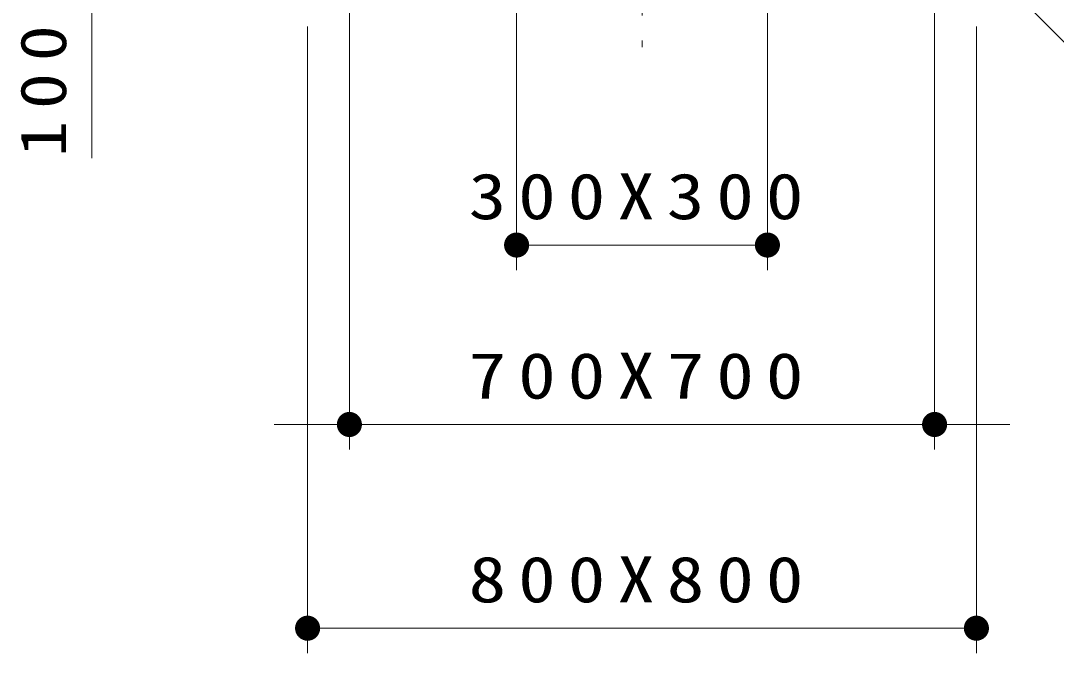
# Model space of a CAD drawing. Units: millimetres on the paper, scale 1:30. Extents: x 895 to 1260, y 264 to 554.
# Drawn here: x 928.3 to 969.59, y 336.5 to 361.72 of the extents above; entities that cross this region are included whole.
import ezdxf

# ---------------------------------------------------------------- set-up
doc = ezdxf.new("R2010")
doc.units = ezdxf.units.MM
doc.linetypes.add('USER2', pattern=[6, 3, -1, 1, -1])
doc.layers.add('1_30', color=7, linetype='Continuous', lineweight=25)
doc.styles.add('ＭＳ ゴシック', font='')
doc.styles.get('ＭＳ ゴシック').set_extended_font_data('MS Gothic')

# ---------------------------------------------------------------- blocks, each defined once
blk = doc.blocks.new('filled_dot')
at = {"color": 0, "linetype": 'Continuous', "lineweight": -2, "const_width": 1.25}
blk.add_lwpolyline([(-0.625, 0, 1), (0.625, 0, 1)], format="xyb", close=True, dxfattribs=at)

msp = doc.modelspace()

# ---------------------------------------------------------------- linework, layer by layer
at = {"layer": '1_30', "linetype": 'USER2', "lineweight": 13}
msp.add_line((953.074, 532.934), (953.074, 360.672), dxfattribs=at)
at = {"layer": '1_30', "lineweight": 13}
for p, q in [((948.074, 372.316), (948.074, 351.778)), ((958.074, 372.316), (958.074, 351.778)), ((931.142, 356.238), (931.142, 365.826)), ((941.407, 364.826), (941.407, 344.624)), ((964.74, 364.826), (964.74, 344.624)), ((939.74, 361.493), (939.74, 336.502)), ((966.407, 361.493), (966.407, 336.502)), ((958.074, 352.778), (948.074, 352.778)), ((967.74, 345.624), (938.407, 345.624)), ((966.407, 337.502), (939.74, 337.502))]:
    msp.add_line(p, q, dxfattribs=at)
msp.add_lwpolyline([(966.345, 364.426), (970.613, 360.157), (976.75, 360.157)], dxfattribs=at)

# ---------------------------------------------------------------- block references
at = {"layer": '1_30', "lineweight": 13, "xscale": 0.4, "yscale": 0.4}
for p in [(948.074, 352.778), (964.74, 345.624), (939.74, 337.502)]:
    msp.add_blockref('filled_dot', p, dxfattribs=at)
at = {"layer": '1_30', "lineweight": 13, "xscale": 0.4, "yscale": 0.4, "rotation": 180}
for p in [(958.074, 352.778), (941.407, 345.624), (966.407, 337.502)]:
    msp.add_blockref('filled_dot', p, dxfattribs=at)

# ---------------------------------------------------------------- texts
at = {"layer": '1_30', "insert": (930.142, 359.155), "char_height": 1.833, "attachment_point": 8, "rotation": 90, "style": 'ＭＳ ゴシック'}
msp.add_mtext('\\T1.33;\\W1.15;100', dxfattribs=at)
at = {"layer": '1_30', "char_height": 1.833, "attachment_point": 8, "style": 'ＭＳ ゴシック'}
for s, insert in [('\\T1.32;\\W1.2;300X300', (953.074, 353.778)), ('\\T1.32;\\W1.2;700X700', (953.074, 346.624)), ('\\T1.32;\\W1.2;800X800', (953.074, 338.502))]:
    msp.add_mtext(s, dxfattribs=dict(at, insert=insert))

doc.saveas('drawing.dxf')
